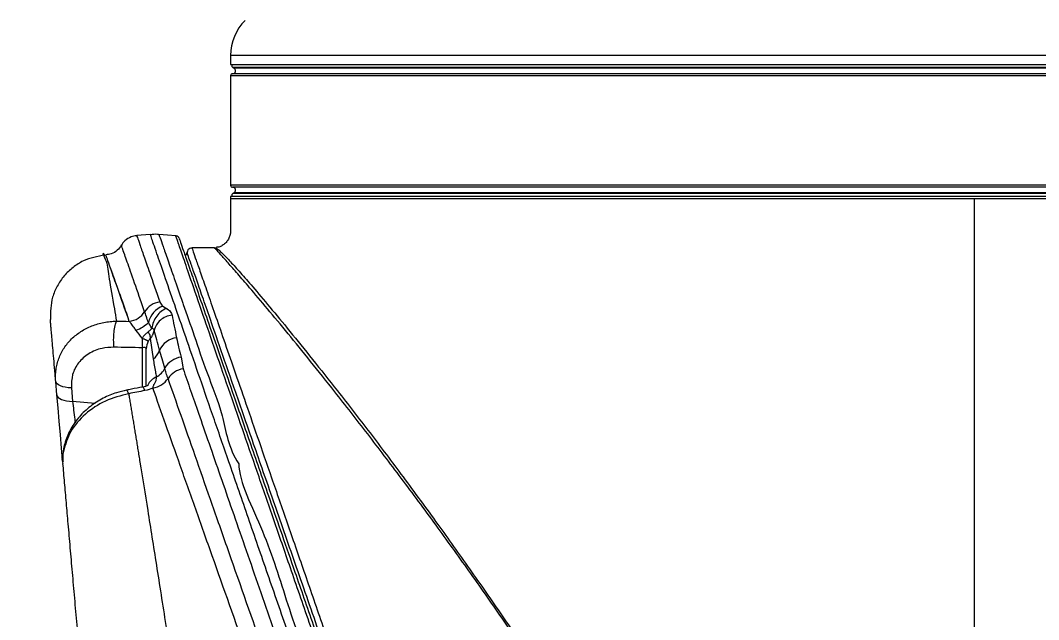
# Model space of a CAD drawing. Header units: millimetres. Extents: x 24 to 205, y 5 to 275.
# Drawn here: x 100.61 to 110.88, y 122.35 to 128.4 of the extents above; entities that cross this region are included whole.
import ezdxf

# ---------------------------------------------------------------- set-up
doc = ezdxf.new("R2010")
doc.units = ezdxf.units.MM
doc.styles.add('SLDTEXTSTYLE0', font='TXT', dxfattribs={"width": 0.75})
doc.dimstyles.new('SLDDIMSTYLE0', dxfattribs={"dimtxt": 3.5, "dimasz": 3.302, "dimexe": 0, "dimexo": 0.0625, "dimgap": 0.875, "dimtad": 1, "dimdec": 0, "dimlfac": 10, "dimrnd": 1e-09, "dimzin": 12, "dimdsep": 46, "dimtxsty": 'SLDTEXTSTYLE0', "dimsah": 1, "dimcen": 0.09, "dimadec": 0, "dimazin": 3, "dimtfac": 1, "dimtdec": 0, "dimtmove": 0, "dimatfit": 0, "dimfxl": 1, "dimfrac": 2, "dimtolj": 1, "dimtzin": 12, "dimarcsym": 0})
doc.dimstyles.new('SLDDIMSTYLE1', dxfattribs={"dimtxt": 3.5, "dimasz": 3.302, "dimexe": 0, "dimexo": 0.0625, "dimgap": 0.875, "dimtad": 1, "dimdec": 0, "dimlfac": 10, "dimrnd": 1e-09, "dimzin": 12, "dimdsep": 46, "dimtxsty": 'SLDTEXTSTYLE0', "dimsah": 1, "dimcen": 0.09, "dimadec": 0, "dimazin": 3, "dimtfac": 1, "dimtofl": 0, "dimtmove": 0, "dimatfit": 3, "dimfxl": 1, "dimfrac": 2, "dimtolj": 1, "dimtzin": 12, "dimarcsym": 0})

# ---------------------------------------------------------------- blocks, each defined once
blk = doc.blocks.new('_D_3')
at = {"color": 7, "linetype": 'Continuous', "lineweight": 0}
for p, q in [((96.663, 248.981), (63.763, 248.981)), ((64.763, 248.981), (64.763, 118.603)), ((109.707, 118.603), (63.763, 118.603))]:
    blk.add_line(p, q, dxfattribs=at)
for points in [[(64.763, 248.981), (64.255, 245.679), (65.271, 245.679)], [(64.763, 118.603), (65.271, 121.905), (64.255, 121.905)]]:
    blk.add_solid(points, dxfattribs=at)
at = {"color": 7, "linetype": 'Continuous', "lineweight": 0, "insert": (60.251, 175.461), "char_height": 3.5, "attachment_point": 1, "rotation": 90, "style": 'SLDTEXTSTYLE0'}
blk.add_mtext('1304', dxfattribs=at)
blk = doc.blocks.new('_D_4')
at = {"color": 7, "linetype": 'Continuous', "lineweight": 0}
for p, q in [((94.255, 118.603), (94.255, 124.953)), ((118.833, 118.603), (93.255, 118.603)), ((94.255, 118.603), (94.255, 100.553)), ((117.333, 100.553), (93.255, 100.553)), ((94.255, 100.553), (94.255, 94.203))]:
    blk.add_line(p, q, dxfattribs=at)
for points in [[(94.255, 118.603), (94.763, 121.905), (93.747, 121.905)], [(94.255, 100.553), (93.747, 97.251), (94.763, 97.251)]]:
    blk.add_solid(points, dxfattribs=at)
at = {"color": 7, "linetype": 'Continuous', "lineweight": 0, "insert": (89.744, 106.527), "char_height": 3.5, "attachment_point": 1, "rotation": 90, "style": 'SLDTEXTSTYLE0'}
blk.add_mtext('181', dxfattribs=at)
blk = doc.blocks.new('_D_6')
at = {"color": 7, "linetype": 'Continuous', "lineweight": 0}
for p, q in [((109.669, 179.863), (84.939, 179.863)), ((85.939, 179.863), (85.939, 118.603)), ((109.707, 118.603), (84.939, 118.603))]:
    blk.add_line(p, q, dxfattribs=at)
for points in [[(85.939, 179.863), (85.431, 176.561), (86.447, 176.561)], [(85.939, 118.603), (86.447, 121.905), (85.431, 121.905)]]:
    blk.add_solid(points, dxfattribs=at)
at = {"color": 7, "linetype": 'Continuous', "lineweight": 0, "insert": (81.427, 145.195), "char_height": 3.5, "attachment_point": 1, "rotation": 90, "style": 'SLDTEXTSTYLE0'}
blk.add_mtext('613', dxfattribs=at)

msp = doc.modelspace()

# ---------------------------------------------------------------- linework, layer by layer
at = {"color": 7, "linetype": 'Continuous', "lineweight": 15}
for p, q in [((102.733, 128.0458), (102.733, 127.9529)), ((102.733, 127.9529), (117.733, 127.9529)), ((117.713, 127.8609), (102.753, 127.8609)), ((102.7594, 127.9219), (102.768, 127.9169)), ((102.733, 127.8409), (102.733, 126.7348)), ((102.733, 126.6229), (102.733, 126.6023)), ((110.233, 126.6229), (102.733, 126.6229)), ((117.713, 126.7148), (102.753, 126.7148)), ((102.768, 126.6588), (102.7594, 126.6538)), ((117.733, 126.6229), (110.233, 126.6229)), ((102.8247, 126.6029), (102.8247, 126.6029)), ((105.1842, 126.6029), (105.1857, 126.6029)), ((110.233, 126.6029), (110.233, 120.461)), ((101.4666, 126.0273), (101.466, 126.031)), ((102.5705, 126.1029), (102.3452, 126.1029)), ((102.0486, 125.5158), (102.0868, 125.4929)), ((101.9559, 124.9834), (101.9243, 125.1898)), ((101.883, 124.7097), (101.883, 125.0833)), ((102.2333, 125.0008), (102.2539, 124.8833)), ((100.9819, 124.6197), (100.9699, 124.7564)), ((101.1276, 124.6912), (101.1396, 124.5545)), ((101.1491, 122.708), (101.1491, 122.708))]:
    msp.add_line(p, q, dxfattribs=at)
at = {"color": 8, "linetype": 'Continuous', "lineweight": 15}
for p, q in [((110.233, 128.0458), (102.733, 128.0458)), ((117.733, 128.0458), (110.233, 128.0458)), ((117.7067, 127.9219), (102.7594, 127.9219)), ((117.698, 127.9169), (102.768, 127.9169)), ((117.733, 127.8409), (102.733, 127.8409)), ((117.733, 126.7348), (102.733, 126.7348)), ((117.7067, 126.6538), (102.7594, 126.6538)), ((117.698, 126.6588), (102.768, 126.6588)), ((101.8434, 124.6984), (101.8434, 125.0955)), ((101.3668, 124.534), (101.1396, 124.5545))]:
    msp.add_line(p, q, dxfattribs=at)
at = {"color": 7, "linetype": 'Continuous', "lineweight": 15, "flags": 128}
for points in [[(101.9241, 126.2394), (101.8329, 126.2314), (101.787, 126.2274)], [(102.182, 126.2242), (102.0955, 126.2318), (102.0091, 126.2394)], [(100.9819, 124.6197), (100.9858, 124.6066), (100.995, 124.5943), (101.0094, 124.5833), (101.0284, 124.5736), (101.0516, 124.5658), (101.0784, 124.5598), (101.108, 124.556), (101.1396, 124.5545)], [(101.0396, 123.9597), (101.0288, 124.0838), (101.0171, 124.2175), (101.0051, 124.3544), (100.9932, 124.49), (100.9819, 124.6197)]]:
    msp.add_lwpolyline(points, dxfattribs=at)
at = {"color": 8, "linetype": 'Continuous', "lineweight": 15, "flags": 128}
msp.add_lwpolyline([(101.8693, 124.6637), (101.8615, 124.6826), (101.8545, 124.6946), (101.8488, 124.6992), (101.8477, 124.6992)], dxfattribs=at)
at = {"color": 7, "linetype": 'Continuous', "lineweight": 15}
for centre, radius, start, end in [((103.233, 128.0458), 0.5, 135, 180), ((102.753, 127.8409), 0.02, 90, 180), ((102.7744, 127.9479), 0.03, 170.40593, 240), ((102.753, 127.8909), 0.03, 270, 60), ((102.753, 126.7348), 0.02, 180, 270), ((102.7744, 126.6279), 0.03, 120, 189.59407), ((102.753, 126.6848), 0.03, 300, 90), ((102.1775, 126.1845), 0.04, 19.01099, 79.60924), ((102.244, 126.0629), 0.05, 309.02907, 349.2428), ((102.3435, 126.0529), 0.05, 88.62276, 199.23088), ((102.0484, 125.3445), 0.2154, 97.74122, 147.69224), ((102.1362, 125.2927), 0.2397, 111.43043, 165.79208), ((101.6845, 125.5756), 0.2156, 277.19466, 327.49351), ((101.6804, 125.5691), 0.3118, 288.37194, 315.76555), ((102.6933, 125.1612), 0.8524, 177.97292, 184.42085), ((102.21, 124.9879), 0.2099, 95.98324, 156.7733), ((102.0443, 125.0828), 0.1613, 150.79103, 179.84578), ((101.8307, 125.1364), 0.1977, 309.28865, 340.5775), ((102.2621, 124.7828), 0.2199, 97.52821, 150.53757), ((101.8827, 124.9829), 0.2092, 299.83465, 333.93753), ((102.2947, 124.6541), 0.2328, 100.08379, 145.63899), ((101.9108, 124.9184), 0.2332, 279.50948, 325.27776)]:
    msp.add_arc(centre, radius, start, end, dxfattribs=at)
at = {"color": 8, "linetype": 'Continuous', "lineweight": 15}
msp.add_arc((102.0566, 124.6371), 0.1785, 112.99392, 153.44673, dxfattribs=at)
at = {"color": 7, "linetype": 'Continuous', "lineweight": 15}
for points, knots in [([(102.733, 126.6029), (102.7331, 126.5384), (102.7333, 126.443), (102.7325, 126.3191), (102.7345, 126.2435), (102.7122, 126.1909), (102.6885, 126.1579), (102.6585, 126.1323), (102.6245, 126.1118), (102.5987, 126.1095), (102.586, 126.1084)], [0, 0, 0, 0, 0.3383345, 0.5002504, 0.654466, 0.726618, 0.7967156, 0.8655619, 0.9338172, 1, 1, 1, 1]), ([(101.7872, 126.2254), (101.7674, 126.2229), (101.7232, 126.2171), (101.6703, 126.1796), (101.6393, 126.1471), (101.6315, 126.1293), (101.6314, 126.1291)], [0, 0, 0, 0, 0.3106423, 0.69422979, 0.99666693, 1, 1, 1, 1]), ([(102.0097, 126.2367), (102.0052, 126.2376), (101.9766, 126.243), (101.9474, 126.2385), (101.9229, 126.2347)], [0, 0, 0, 0, 0.158435, 1, 1, 1, 1]), ([(102.0102, 126.2393), (102.0126, 126.2325), (102.0169, 126.2199), (102.0498, 126.1256), (102.0969, 125.9903), (102.1621, 125.8022), (102.2203, 125.6362), (102.2874, 125.4444), (102.3658, 125.2237), (102.4886, 124.8466), (102.6671, 124.4202), (102.7086, 124.0856), (102.8157, 123.9249), (102.8157, 123.9249)], [0, 0, 0, 0, 0.1195534, 0.2201099, 0.3214052, 0.425024, 0.5294433, 0.5379662, 0.6509551, 0.7649276, 0.881948, 0.9999989, 1, 1, 1, 1]), ([(101.6312, 126.1294), (101.6187, 126.112), (101.5922, 126.075), (101.5355, 126.0403), (101.4933, 126.0362), (101.4752, 126.0345)], [0, 0, 0, 0, 0.3372054, 0.7148544, 1, 1, 1, 1]), ([(102.2184, 126.1886), (102.2173, 126.1916), (102.2129, 126.2044), (102.2274, 126.1626), (102.2556, 126.081), (102.3025, 125.946), (102.3649, 125.7659), (102.4429, 125.541), (102.5355, 125.2738), (102.643, 124.9637), (102.7748, 124.5834), (102.9347, 124.1222), (103.1392, 123.5324), (103.3518, 122.919), (103.5659, 122.3014), (103.7607, 121.7396), (103.9642, 121.1525), (104.176, 120.5416), (104.3946, 119.911), (104.6193, 119.2628), (104.8481, 118.6028), (105.0784, 117.9386), (105.3075, 117.2776), (105.5351, 116.6212), (105.7605, 115.9711), (105.9779, 115.3438), (106.1849, 114.7467), (106.3813, 114.1803), (106.5687, 113.6396), (106.7398, 113.146), (106.8934, 112.7031), (107.0292, 112.3112), (107.1507, 111.9609), (107.2611, 111.6424), (107.3549, 111.3719), (107.4193, 111.186), (107.4556, 111.0813), (107.4719, 111.0343), (107.4709, 111.0373), (107.4705, 111.0383)], [0, 0, 0, 0, 0.00783633, 0.0323795, 0.05710145, 0.08199844, 0.10707529, 0.13165828, 0.15641215, 0.18133379, 0.20642157, 0.23809598, 0.27009647, 0.30901109, 0.33563483, 0.36243094, 0.38949046, 0.41690588, 0.44476051, 0.47279771, 0.50141164, 0.5302257, 0.55882315, 0.58761722, 0.61704366, 0.6466954, 0.67503982, 0.70359103, 0.73281349, 0.76227922, 0.78940643, 0.81696047, 0.84473347, 0.87296592, 0.90593529, 0.93932219, 0.9637652, 0.98838002, 1, 1, 1, 1]), ([(101.466, 126.031), (101.391, 126.017), (101.2756, 125.9954), (101.1417, 125.909), (101.0517, 125.8235), (100.9821, 125.7206), (100.919, 125.5742), (100.9168, 125.4569), (100.9153, 125.3806)], [0, 0, 0, 0, 0.2393361, 0.3682827, 0.4999998, 0.631717, 0.7606634, 1, 1, 1, 1]), ([(105.6721, 116.3269), (105.614, 116.4945), (105.4977, 116.8298), (105.2804, 117.4564), (105.02, 118.2072), (104.7181, 119.0776), (104.4224, 119.9297), (104.1367, 120.7529), (103.8636, 121.5396), (103.6064, 122.2803), (103.3679, 122.9669), (103.1497, 123.595), (102.9537, 124.1593), (102.7819, 124.6535), (102.6348, 125.0768), (102.5219, 125.4015), (102.4386, 125.6411), (102.3787, 125.8136), (102.3337, 125.9427), (102.3057, 126.0235), (102.293, 126.0599), (102.2949, 126.0544), (102.2953, 126.0532)], [0, 0, 0, 0, 0.0382056, 0.0764115, 0.1398877, 0.2035585, 0.2670346, 0.3276963, 0.3885294, 0.4491817, 0.5067562, 0.5644889, 0.62205, 0.6767115, 0.7315238, 0.7861734, 0.8267038, 0.8672334, 0.9077735, 0.948313, 0.9888567, 1, 1, 1, 1]), ([(102.5869, 126.103), (102.5845, 126.1023), (102.5791, 126.1009), (102.5735, 126.1017), (102.5704, 126.1022)], [0, 0, 0, 0, 0.4345317, 1, 1, 1, 1]), ([(101.5168, 125.9133), (101.5296, 125.8771), (101.5592, 125.7932), (101.6245, 125.608), (101.6809, 125.4482), (101.7011, 125.3911)], [0, 0, 0, 0, 0.3273299, 0.759571, 1, 1, 1, 1]), ([(102.0868, 125.4929), (102.0683, 125.4859), (102.0501, 125.4754), (102.0164, 125.4489), (102.0009, 125.4328), (101.9744, 125.3967), (101.9634, 125.3768), (101.947, 125.3352), (101.9417, 125.3137), (101.9395, 125.2925)], [0, 0, 0, 0, 0.25, 0.25, 0.5, 0.5, 0.75, 0.75, 1, 1, 1, 1]), ([(102.0194, 125.558), (102.0197, 125.5571), (102.0249, 125.5425), (102.0372, 125.5287), (102.0486, 125.5158)], [0, 0, 0, 0, 0.062169, 1, 1, 1, 1]), ([(102.0868, 125.4929), (102.0896, 125.4912), (102.1093, 125.4791), (102.1296, 125.4588), (102.1396, 125.4368), (102.1419, 125.4276), (102.1424, 125.4253), (102.1425, 125.4247), (102.1425, 125.4246)], [0, 0, 0, 0, 0.0909767, 0.6379918, 0.9103286, 0.9783152, 0.9953075, 1, 1, 1, 1]), ([(101.9038, 125.3515), (101.8966, 125.372), (101.8806, 125.4175), (101.8714, 125.4447), (101.8663, 125.4597)], [0, 0, 0, 0, 0.44995019, 1, 1, 1, 1]), ([(102.1425, 125.4246), (102.0991, 125.4194), (102.0572, 125.4011), (101.9931, 125.3456), (101.9711, 125.3087), (101.9637, 125.27)], [0, 0, 0, 0, 0.5, 0.5, 1, 1, 1, 1]), ([(100.9699, 124.7564), (100.9692, 124.7649), (100.9677, 124.7817), (100.9656, 124.8064), (100.9602, 124.868), (100.9521, 124.9601), (100.9424, 125.0709), (100.9342, 125.1653), (100.9286, 125.2288), (100.925, 125.2704), (100.9227, 125.2963), (100.9207, 125.3189), (100.9191, 125.3379), (100.9177, 125.3535), (100.9166, 125.3656), (100.9159, 125.3742), (100.9154, 125.3796), (100.9154, 125.3803), (100.9153, 125.3806)], [0, 0, 0, 0, 0.0208298, 0.0416652, 0.0625081, 0.1796315, 0.2965533, 0.4136087, 0.5311318, 0.5835911, 0.6358898, 0.6880576, 0.7401244, 0.7921202, 0.8440754, 0.8960203, 0.947985, 1, 1, 1, 1]), ([(100.9699, 124.7564), (100.9691, 124.7662), (100.9685, 124.7763), (100.9678, 124.7961), (100.9678, 124.8059), (100.9685, 124.8353), (100.97, 124.8548), (100.9752, 124.8934), (100.9789, 124.9126), (100.9884, 124.9507), (100.9943, 124.9696), (101.0149, 125.0245), (101.0325, 125.0593), (101.0649, 125.1088), (101.0767, 125.1249), (101.1019, 125.1556), (101.1154, 125.1703), (101.1579, 125.2121), (101.1895, 125.2373), (101.2585, 125.2818), (101.2951, 125.3005), (101.3528, 125.3234), (101.3726, 125.3302), (101.4131, 125.3421), (101.4338, 125.3471), (101.4756, 125.3553), (101.4966, 125.3584), (101.5286, 125.3617), (101.5393, 125.3626), (101.5608, 125.3639), (101.5717, 125.3643), (101.5824, 125.3645)], [0, 0, 0, 0, 0.03125, 0.03125, 0.0625, 0.0625, 0.125, 0.125, 0.1875, 0.1875, 0.25, 0.25, 0.375, 0.375, 0.4375, 0.4375, 0.5, 0.5, 0.625, 0.625, 0.75, 0.75, 0.8125, 0.8125, 0.875, 0.875, 0.9375, 0.9375, 0.96875, 0.96875, 1, 1, 1, 1]), ([(101.5566, 125.101), (101.5546, 125.1246), (101.5537, 125.1503), (101.5542, 125.2021), (101.5556, 125.2282), (101.5603, 125.2769), (101.5638, 125.2994), (101.5721, 125.3377), (101.5771, 125.3534), (101.5824, 125.3645)], [0, 0, 0, 0, 0.25, 0.25, 0.5, 0.5, 0.75, 0.75, 1, 1, 1, 1]), ([(101.7787, 125.2731), (101.7702, 125.2846), (101.7482, 125.3143), (101.7294, 125.3448), (101.715, 125.3583), (101.7115, 125.3617)], [0, 0, 0, 0, 0.3228242, 0.8335021, 1, 1, 1, 1]), ([(101.9395, 125.2925), (101.9395, 125.2924), (101.9394, 125.2923), (101.936, 125.288), (101.9323, 125.2838), (101.9264, 125.2777), (101.9245, 125.2757), (101.9205, 125.2717), (101.9184, 125.2697), (101.9119, 125.2637), (101.9074, 125.2597), (101.9027, 125.2557)], [0.65098899, 0.65098899, 0.65098899, 0.65098899, 0.65414299, 0.65414299, 0.77570055, 0.77570055, 0.83177541, 0.83177541, 0.88785028, 0.88785028, 1, 1, 1, 1]), ([(101.9396, 125.2925), (101.9395, 125.2925), (101.9254, 125.312), (101.9146, 125.3317), (101.9038, 125.3515)], [0, 0, 0, 0, 0.00028058, 1, 1, 1, 1]), ([(101.9598, 125.2782), (101.9598, 125.2782), (101.9598, 125.2785), (101.9542, 125.2842), (101.9494, 125.2883), (101.9406, 125.292), (101.9395, 125.2925), (101.9395, 125.2925)], [0, 0, 0, 0, 0.0001104, 0.0849231, 0.869317, 0.9998804, 1, 1, 1, 1]), ([(101.9027, 125.2557), (101.9006, 125.2539), (101.8973, 125.2512), (101.8904, 125.2457), (101.8825, 125.239), (101.8728, 125.2305), (101.8634, 125.2216), (101.8547, 125.2121), (101.8469, 125.2019), (101.8432, 125.1947), (101.8414, 125.1913)], [0, 0, 0, 0, 0.1017681, 0.1566418, 0.3178914, 0.4605553, 0.5926117, 0.7429412, 0.8779105, 1, 1, 1, 1]), ([(101.9035, 125.1615), (101.9028, 125.162), (101.9013, 125.1628), (101.898, 125.1646), (101.8939, 125.1667), (101.8889, 125.1693), (101.8824, 125.1724), (101.8741, 125.1763), (101.8641, 125.181), (101.8531, 125.186), (101.8453, 125.1896), (101.8414, 125.1913)], [0, 0, 0, 0, 0.1057934, 0.2070335, 0.3062038, 0.4030811, 0.5000958, 0.6230071, 0.7500078, 0.8735237, 1, 1, 1, 1]), ([(101.9243, 125.1898), (101.9244, 125.191), (101.9245, 125.1921), (101.9247, 125.1944), (101.9248, 125.1979), (101.9243, 125.2065), (101.9226, 125.2144), (101.9172, 125.2311), (101.911, 125.2432), (101.9027, 125.2557)], [0, 0, 0, 0, 0.0625, 0.0625, 0.125, 0.25, 0.5, 0.5, 1, 1, 1, 1]), ([(101.9243, 125.1898), (101.9237, 125.1894), (101.9226, 125.1885), (101.9206, 125.1865), (101.9177, 125.1832), (101.9135, 125.1778), (101.9084, 125.1701), (101.9052, 125.1645), (101.9035, 125.1615)], [0, 0, 0, 0, 0.0712628, 0.1566398, 0.2574714, 0.4653115, 0.7228176, 1, 1, 1, 1]), ([(101.9243, 125.1898), (101.9266, 125.1926), (101.9313, 125.1982), (101.9378, 125.2071), (101.9437, 125.2165), (101.9506, 125.2292), (101.9578, 125.2463), (101.962, 125.2611), (101.9636, 125.2694), (101.9637, 125.27)], [0, 0, 0, 0, 0.1194524, 0.2405465, 0.3632858, 0.4876724, 0.7184912, 0.9786171, 1, 1, 1, 1]), ([(101.9637, 125.27), (101.9637, 125.27), (101.9637, 125.27), (101.9636, 125.2703), (101.9634, 125.2711), (101.9623, 125.2739), (101.9622, 125.277), (101.9598, 125.2782), (101.9598, 125.2782)], [0, 0, 0, 0, 0.0002626, 0.0146783, 0.0729527, 0.3027615, 0.9997046, 1, 1, 1, 1]), ([(101.5566, 125.101), (101.5161, 125.099), (101.425, 125.0944), (101.2982, 125.0411), (101.1948, 124.9487), (101.1301, 124.8278), (101.1284, 124.7367), (101.1276, 124.6912)], [0, 0, 0, 0, 0.17054544, 0.38420539, 0.59111489, 0.79552258, 1, 1, 1, 1]), ([(101.883, 125.0833), (101.883, 125.0904), (101.8788, 125.0953), (101.8641, 125.0992), (101.8542, 125.0983), (101.8434, 125.0955)], [0, 0, 0, 0, 0.5, 0.5, 1, 1, 1, 1]), ([(101.9868, 124.8014), (101.9837, 124.8189), (101.9724, 124.8823), (101.9628, 124.9409), (101.9559, 124.9834)], [0, 0, 0, 0, 0.2755494, 1, 1, 1, 1]), ([(102.1025, 124.7855), (102.0989, 124.7957), (102.0956, 124.8051), (102.0895, 124.8228), (102.0868, 124.8311), (102.0819, 124.8473), (102.0799, 124.8554), (102.0757, 124.8726), (102.0735, 124.8816), (102.0707, 124.891)], [0, 0, 0, 0, 0.25, 0.25, 0.5, 0.5, 0.75, 0.75, 1, 1, 1, 1]), ([(102.2539, 124.8833), (102.3043, 124.7382), (102.4181, 124.4109), (102.6257, 123.813), (102.8708, 123.1068), (103.1381, 122.3365), (103.4239, 121.5122), (103.7239, 120.6459), (104.0327, 119.7539), (104.3465, 118.847), (104.6606, 117.938), (104.9575, 117.0789), (105.1446, 116.5372), (105.2308, 116.2876)], [0, 0, 0, 0, 0.0739618, 0.1668525, 0.2600932, 0.3530232, 0.4473518, 0.5420075, 0.6363627, 0.7306213, 0.8251855, 0.9194489, 1, 1, 1, 1]), ([(101.9493, 124.6883), (101.9509, 124.6993), (101.9536, 124.7088), (101.9615, 124.7267), (101.9666, 124.7353), (101.9763, 124.753), (101.9808, 124.7622), (101.9865, 124.7813), (101.9878, 124.7912), (101.9868, 124.8014)], [0, 0, 0, 0, 0.25, 0.25, 0.5, 0.5, 0.75, 0.75, 1, 1, 1, 1]), ([(105.0862, 116.27), (105.0192, 116.4611), (104.9514, 116.6545), (104.815, 117.0436), (104.7465, 117.2393), (104.6085, 117.633), (104.5391, 117.831), (104.4345, 118.1297), (104.3995, 118.2296), (104.3297, 118.4286), (104.2949, 118.5279), (104.1213, 119.0233), (103.9836, 119.4164), (103.7786, 120.0013), (103.7106, 120.1955), (103.609, 120.4855), (103.5752, 120.582), (103.5077, 120.7745), (103.474, 120.8706), (103.3076, 121.3458), (103.179, 121.7126), (102.9312, 122.4199), (102.8119, 122.7604), (102.6688, 123.1689), (102.6405, 123.2498), (102.5849, 123.4084), (102.5576, 123.4863), (102.4773, 123.7157), (102.4257, 123.863), (102.2768, 124.2879), (102.1855, 124.5485), (102.1025, 124.7855)], [0, 0, 0, 0, 0.0625, 0.0625, 0.125, 0.125, 0.1875, 0.1875, 0.21875, 0.21875, 0.25, 0.25, 0.375, 0.375, 0.4375, 0.4375, 0.46875, 0.46875, 0.5, 0.5, 0.625, 0.625, 0.75, 0.75, 0.78125, 0.78125, 0.8125, 0.8125, 0.875, 0.875, 1, 1, 1, 1]), ([(101.1276, 124.6912), (101.0845, 124.6918), (101.0447, 124.6987), (100.9881, 124.7221), (100.9715, 124.7386), (100.9699, 124.7564)], [0, 0, 0, 0, 0.5, 0.5, 1, 1, 1, 1]), ([(101.8477, 124.6992), (101.8094, 124.6919), (101.7547, 124.6816), (101.7001, 124.6711), (101.6837, 124.6679)], [0, 0, 0, 0, 0.70033247, 1, 1, 1, 1]), ([(101.9039, 124.7203), (101.9039, 124.7203), (101.9039, 124.7201), (101.8926, 124.713), (101.8739, 124.7057), (101.8575, 124.7006), (101.8481, 124.6993), (101.8478, 124.6993)], [0, 0, 0, 0, 0.2114055, 0.4743122, 0.7268081, 0.9921442, 1, 1, 1, 1]), ([(104.9398, 116.2543), (104.9063, 116.3485), (104.8726, 116.4433), (104.8048, 116.6339), (104.7707, 116.7296), (104.6685, 117.0171), (104.6002, 117.2094), (104.3944, 117.7881), (104.2564, 118.1765), (104.0481, 118.763), (103.9784, 118.9591), (103.8736, 119.2544), (103.8387, 119.3528), (103.7693, 119.5483), (103.7348, 119.6456), (103.5629, 120.1302), (103.4279, 120.511), (103.2291, 121.0717), (103.1635, 121.2568), (103.066, 121.5319), (103.0336, 121.6232), (102.9695, 121.8043), (102.9378, 121.8937), (102.7811, 122.3361), (102.6616, 122.6738), (102.491, 123.1562), (102.4355, 123.3129), (102.3277, 123.6179), (102.2751, 123.7664), (102.1245, 124.1924), (102.0326, 124.4525), (101.9493, 124.6883)], [0, 0, 0, 0, 0.03125, 0.03125, 0.0625, 0.0625, 0.125, 0.125, 0.25, 0.25, 0.3125, 0.3125, 0.34375, 0.34375, 0.375, 0.375, 0.5, 0.5, 0.5625, 0.5625, 0.59375, 0.59375, 0.625, 0.625, 0.75, 0.75, 0.8125, 0.8125, 0.875, 0.875, 1, 1, 1, 1]), ([(101.7057, 124.6318), (101.7057, 124.6318), (101.626, 124.6119), (101.4641, 124.5695), (101.2602, 124.4312), (101.1054, 124.2534), (101.056, 124.0774), (101.0225, 123.9673), (101.0425, 123.9274), (101.0425, 123.9274)], [0, 0, 0, 0, 0.0000054, 0.2162862, 0.432104, 0.6488154, 0.8658159, 0.9999933, 1, 1, 1, 1]), ([(101.6837, 124.6661), (101.6497, 124.659), (101.5682, 124.6421), (101.4433, 124.588), (101.3155, 124.5069), (101.2045, 124.4022), (101.1173, 124.2801), (101.0609, 124.1464), (101.0378, 124.0306), (101.0421, 123.9673), (101.0434, 123.9488)], [0, 0, 0, 0, 0.0960863, 0.229882, 0.3713994, 0.5143553, 0.6571445, 0.8000104, 0.9416075, 1, 1, 1, 1]), ([(101.7054, 124.6319), (101.7083, 124.6145), (101.7141, 124.5796), (101.7229, 124.5262), (101.7318, 124.4719), (101.7409, 124.4167), (101.7502, 124.3606), (101.7595, 124.3036), (101.769, 124.2457), (101.7786, 124.1868), (101.7884, 124.1271), (101.7983, 124.0665), (101.8083, 124.005), (101.8402, 123.8084), (101.8973, 123.4533), (101.9847, 122.9028), (102.0803, 122.293), (102.1539, 121.8186), (102.2007, 121.5136), (102.2187, 121.3959), (102.2373, 121.2744), (102.2563, 121.149), (102.2759, 121.0197), (102.296, 120.8865), (102.3167, 120.7495), (102.3379, 120.6085), (102.3597, 120.4637), (102.382, 120.315), (102.4048, 120.1625), (102.4282, 120.0062), (102.4521, 119.8461), (102.4765, 119.6822), (102.5014, 119.5147), (102.5268, 119.3436), (102.5438, 119.2282), (102.5524, 119.17)], [0, 0, 0, 0, 0.0136969, 0.0274136, 0.0411499, 0.054906, 0.0686816, 0.0824769, 0.0962918, 0.1101263, 0.1239804, 0.1378541, 0.1517475, 0.1656604, 0.2694213, 0.3771705, 0.4888876, 0.6045351, 0.623772, 0.6435144, 0.6637616, 0.6845131, 0.7057687, 0.7275284, 0.7497918, 0.7725586, 0.7958282, 0.8196002, 0.8438738, 0.8686483, 0.8939227, 0.9196961, 0.9459675, 0.9727358, 1, 1, 1, 1]), ([(101.4626, 119.1251), (101.4604, 119.1507), (101.4559, 119.2018), (101.4492, 119.2784), (101.4425, 119.355), (101.4358, 119.4316), (101.4291, 119.5082), (101.4224, 119.5847), (101.4157, 119.6613), (101.409, 119.7378), (101.4023, 119.8143), (101.3956, 119.8907), (101.3822, 120.0437), (101.3623, 120.2721), (101.3359, 120.5736), (101.3098, 120.8713), (101.2754, 121.2653), (101.2331, 121.7483), (101.1925, 122.2125), (101.1613, 122.5696), (101.1385, 122.8298), (101.1166, 123.0799), (101.0994, 123.2768), (101.0863, 123.4259), (101.0771, 123.5312), (101.0681, 123.6341), (101.0593, 123.7345), (101.0508, 123.8326), (101.0452, 123.8959), (101.0424, 123.9276)], [0, 0, 0, 0, 0.0140709, 0.0281382, 0.042204, 0.0562706, 0.07034, 0.0844145, 0.0984962, 0.1125871, 0.1266896, 0.1408057, 0.1549376, 0.2115437, 0.2679281, 0.3242277, 0.3805799, 0.4947039, 0.6091941, 0.6672322, 0.7249267, 0.7824252, 0.8398768, 0.8665676, 0.8932369, 0.9198998, 0.9465712, 0.9732663, 1, 1, 1, 1]), ([(102.8157, 123.9249), (102.8157, 123.9249), (102.8157, 123.743), (103.0872, 123.2392), (103.298, 122.5175), (103.5869, 121.7124), (103.8796, 120.863), (104.1896, 119.9719), (104.501, 119.074), (104.811, 118.1804), (105.1154, 117.3023), (105.409, 116.4552), (105.6882, 115.6493), (105.9504, 114.8909), (106.1738, 114.2488), (106.3564, 113.7117), (106.4593, 113.4259), (106.5076, 113.2811), (106.5076, 113.2811)], [0, 0, 0, 0, 0.0000004, 0.0751932, 0.1506364, 0.2258381, 0.3039933, 0.3824114, 0.4605796, 0.536117, 0.611883, 0.6874213, 0.7587509, 0.8302806, 0.9016031, 0.9508015, 0.9999995, 1, 1, 1, 1])]:
    msp.add_open_spline(points, degree=3, knots=knots, dxfattribs=at)
at = {"color": 8, "linetype": 'Continuous', "lineweight": 15}
for points, knots in [([(102.7432, 126.6029), (102.741, 126.6029), (102.7342, 126.6029), (102.7885, 126.6029), (102.8247, 126.6029)], [0, 0, 0, 0, 0.33325939, 1, 1, 1, 1]), ([(101.7872, 126.2255), (101.7883, 126.2224), (101.7907, 126.2158), (101.815, 126.1457), (101.856, 126.0276), (101.9196, 125.8448), (101.9832, 125.662), (102.0194, 125.558)], [0, 0, 0, 0, 0.1713247, 0.3593349, 0.5514804, 0.7450241, 1, 1, 1, 1]), ([(107.2199, 110.9677), (107.2183, 110.9724), (107.215, 110.9818), (107.189, 111.0563), (107.148, 111.1751), (107.0898, 111.3412), (107.0166, 111.5517), (106.9285, 111.8044), (106.8259, 112.0996), (106.6989, 112.4643), (106.5442, 112.9089), (106.3456, 113.4797), (106.1379, 114.0768), (105.9278, 114.6813), (105.7358, 115.2337), (105.5348, 115.812), (105.3245, 116.4175), (105.1065, 117.0458), (104.8807, 117.6959), (104.6505, 118.3596), (104.4175, 119.0311), (104.1848, 119.703), (103.9521, 120.3737), (103.7213, 121.0399), (103.4976, 121.6855), (103.2846, 122.3025), (103.0807, 122.8899), (102.8861, 123.4528), (102.7078, 123.9684), (102.5474, 124.4326), (102.4046, 124.8446), (102.277, 125.2155), (102.1612, 125.551), (102.0614, 125.8377), (101.9804, 126.0733), (101.9312, 126.2157), (101.9255, 126.2322), (101.923, 126.2393)], [0, 0, 0, 0, 0.0243394, 0.0488773, 0.0735861, 0.0984728, 0.1227939, 0.1472819, 0.1719318, 0.1967449, 0.2280539, 0.2596782, 0.2980959, 0.3244844, 0.35104, 0.3779382, 0.4050099, 0.4328791, 0.4609313, 0.4895588, 0.5183856, 0.5472242, 0.5762661, 0.6059527, 0.6358657, 0.6645653, 0.6934802, 0.723088, 0.7529439, 0.7803853, 0.8082675, 0.8363751, 0.8649563, 0.8973037, 0.9300423, 0.9699776, 1, 1, 1, 1]), ([(107.4363, 110.9853), (107.4366, 110.9842), (107.4378, 110.9807), (107.4218, 111.0272), (107.3856, 111.1322), (107.3209, 111.3198), (107.2284, 111.5881), (107.1198, 111.9031), (107.0008, 112.2483), (106.8639, 112.6455), (106.7098, 113.0923), (106.5404, 113.5836), (106.3561, 114.1184), (106.1576, 114.6939), (105.949, 115.299), (105.7331, 115.925), (105.5107, 116.5699), (105.2805, 117.2374), (105.0495, 117.9075), (104.8205, 118.5714), (104.5943, 119.2275), (104.3669, 119.8868), (104.1465, 120.5259), (103.9348, 121.1396), (103.733, 121.7246), (103.536, 122.296), (103.3506, 122.8336), (103.1775, 123.3352), (103.0178, 123.7983), (102.8679, 124.2327), (102.7213, 124.6579), (102.5815, 125.063), (102.445, 125.4589), (102.3356, 125.776), (102.2541, 126.0121), (102.202, 126.1631), (102.1771, 126.2353), (102.1829, 126.2187), (102.1838, 126.2161)], [0, 0, 0, 0, 0.0109192, 0.0357499, 0.0607604, 0.0937744, 0.1272064, 0.1543523, 0.1817166, 0.2097562, 0.238023, 0.2663763, 0.2949546, 0.3242213, 0.3537165, 0.3823243, 0.4111405, 0.4405999, 0.4702748, 0.4981468, 0.5262033, 0.5548384, 0.583672, 0.6102352, 0.6371353, 0.6642107, 0.6916443, 0.717069, 0.7426483, 0.768408, 0.7943416, 0.8250357, 0.8560347, 0.8937605, 0.9244084, 0.9553875, 0.9930799, 1, 1, 1, 1]), ([(101.8663, 125.4597), (101.8479, 125.5123), (101.7926, 125.6702), (101.7202, 125.8769), (101.665, 126.0343), (101.6389, 126.109), (101.6291, 126.1371), (101.6318, 126.1291), (101.6319, 126.1289)], [0, 0, 0, 0, 0.1246639, 0.3742808, 0.6270389, 0.8105626, 0.994083, 1, 1, 1, 1]), ([(101.466, 126.031), (101.466, 126.031), (101.4222, 126.0748), (101.4936, 125.9699), (101.5006, 125.8121), (101.5466, 125.5756), (101.5754, 125.4062), (101.5824, 125.3645)], [0, 0, 0, 0, 0.0000068, 0.3006089, 0.5998217, 0.9015569, 1, 1, 1, 1]), ([(101.7115, 125.3617), (101.6777, 125.4574), (101.6097, 125.6501), (101.5437, 125.8371), (101.5013, 125.9573), (101.4784, 126.0221), (101.4769, 126.0264), (101.4762, 126.0283)], [0, 0, 0, 0, 0.2335067, 0.4696194, 0.6544727, 0.8406275, 1, 1, 1, 1]), ([(102.3451, 126.098), (102.3447, 126.0994), (102.3427, 126.1052), (102.3553, 126.0687), (102.3833, 125.9877), (102.4281, 125.8585), (102.4879, 125.6858), (102.5624, 125.4708), (102.651, 125.2147), (102.7538, 124.918), (102.8705, 124.5807), (103.0015, 124.2023), (103.1455, 123.7859), (103.3027, 123.3314), (103.4715, 122.8431), (103.652, 122.3208), (103.8425, 121.7694), (104.0429, 121.1894), (104.2511, 120.5863), (104.4665, 119.9625), (104.6867, 119.3242), (104.9114, 118.6725), (105.1389, 118.0127), (105.3507, 117.3984), (105.5447, 116.835), (105.661, 116.4973), (105.7193, 116.3281)], [0, 0, 0, 0, 0.0122464, 0.0528371, 0.0931469, 0.1337334, 0.1740399, 0.2146159, 0.2549157, 0.2954743, 0.3368284, 0.3784489, 0.4209098, 0.463644, 0.5072167, 0.5510696, 0.5958217, 0.6408636, 0.6868008, 0.7330403, 0.7798659, 0.8270051, 0.8751308, 0.9235968, 0.961713, 1, 1, 1, 1]), ([(108.6873, 118.7253), (108.6585, 118.7215), (108.5593, 118.7084), (108.3882, 118.6937), (108.2168, 118.6941), (108.0347, 118.7173), (107.8456, 118.7845), (107.6646, 118.9608), (107.5209, 119.1607), (107.344, 119.4382), (107.0535, 119.9207), (106.6419, 120.5989), (106.1961, 121.2923), (105.8051, 121.8815), (105.4687, 122.3735), (105.134, 122.8499), (104.7939, 123.3227), (104.4515, 123.7854), (104.1091, 124.2366), (103.8038, 124.6282), (103.5367, 124.9633), (103.3084, 125.2448), (103.1007, 125.4949), (102.9325, 125.6936), (102.8018, 125.8454), (102.7036, 125.9576), (102.6299, 126.0404), (102.5959, 126.0769), (102.5828, 126.0905), (102.5791, 126.0942), (102.5764, 126.0969), (102.5744, 126.0989), (102.573, 126.1003), (102.5721, 126.1012), (102.571, 126.1023), (102.5702, 126.103), (102.5704, 126.1028), (102.5704, 126.1028)], [0, 0, 0, 0, 0.0063291, 0.0218284, 0.0374574, 0.0435772, 0.0618889, 0.0798953, 0.0977227, 0.1156884, 0.1518354, 0.2213189, 0.2914211, 0.3383938, 0.3855548, 0.4333092, 0.4812734, 0.5338281, 0.5867014, 0.6414236, 0.6851163, 0.7290637, 0.7738901, 0.8190633, 0.8546044, 0.8903599, 0.9268343, 0.9635758, 0.9692025, 0.9743477, 0.978941, 0.9829434, 0.9863524, 0.9891979, 0.9915336, 0.9992687, 1, 1, 1, 1]), ([(102.5867, 126.1041), (102.5867, 126.1041), (102.5858, 126.1048), (102.6032, 126.0925), (102.6536, 126.0457), (102.7293, 125.9667), (102.8295, 125.8561), (102.9608, 125.7055), (103.1261, 125.5103), (103.3288, 125.2651), (103.5568, 124.9821), (103.8268, 124.6425), (104.1317, 124.2477), (104.4711, 123.796), (104.8083, 123.3356), (105.1426, 122.866), (105.4722, 122.3923), (105.8084, 121.8962), (106.1679, 121.3496), (106.5501, 120.7531), (106.8767, 120.2184), (107.1959, 119.6897), (107.4239, 119.3005), (107.6615, 118.9647), (107.846, 118.7848), (108.0893, 118.6994), (108.3449, 118.6921), (108.5426, 118.7082), (108.6556, 118.7235), (108.683, 118.7273)], [0, 0, 0, 0, 0.0006567, 0.0363105, 0.0718023, 0.1075354, 0.1439906, 0.1806773, 0.2242828, 0.2682187, 0.3130974, 0.3582633, 0.4130089, 0.4655988, 0.5185187, 0.5655283, 0.6127419, 0.6605654, 0.708589, 0.7649478, 0.8216344, 0.8483749, 0.9014921, 0.9203794, 0.9383945, 0.9567097, 0.9750929, 0.9939571, 1, 1, 1, 1]), ([(101.7055, 124.6318), (101.7001, 124.6453), (101.6912, 124.6673), (101.6861, 124.6652), (101.6841, 124.6644)], [0, 0, 0, 0, 0.6086481, 1, 1, 1, 1]), ([(101.1396, 124.5545), (101.1466, 124.4948), (101.155, 124.4238), (101.1637, 124.35), (101.1651, 124.3383)], [0, 0, 0, 0, 0.8402388, 1, 1, 1, 1])]:
    msp.add_open_spline(points, degree=3, knots=knots, dxfattribs=at)
at = {"color": 7, "linetype": 'Continuous', "lineweight": 15}
for points in [[(102.8247, 126.6029), (102.8597, 126.6029), (102.9048, 126.6029), (102.9597, 126.6029)], [(102.9597, 126.6029), (102.9599, 126.6029), (102.9602, 126.6029), (102.9604, 126.6029)], [(102.9604, 126.6029), (103.0774, 126.6029), (103.2388, 126.6029), (103.4419, 126.6029)], [(103.4419, 126.6029), (103.4455, 126.6029), (103.449, 126.6029), (103.4527, 126.6029)], [(103.4527, 126.6029), (103.6614, 126.6029), (103.9134, 126.6029), (104.2039, 126.6029)], [(104.2039, 126.6029), (104.3519, 126.6029), (104.5099, 126.6029), (104.6771, 126.6029)], [(104.6771, 126.6029), (104.6799, 126.6029), (104.6827, 126.6029), (104.6855, 126.6029)], [(104.6855, 126.6029), (104.8438, 126.6029), (105.0102, 126.6029), (105.1842, 126.6029)], [(105.1857, 126.6029), (105.3728, 126.6029), (105.5686, 126.6029), (105.7719, 126.6029)], [(105.7719, 126.6029), (105.7735, 126.6029), (105.775, 126.6029), (105.7766, 126.6029)], [(105.7766, 126.6029), (105.9666, 126.6029), (106.1633, 126.6029), (106.3658, 126.6029)], [(106.3658, 126.6029), (106.3667, 126.6029), (106.3677, 126.6029), (106.3686, 126.6029)], [(106.3686, 126.6029), (106.5859, 126.6029), (106.8097, 126.6029), (107.0391, 126.6029)], [(107.0391, 126.6029), (107.2526, 126.6029), (107.4709, 126.6029), (107.6929, 126.6029)], [(107.6929, 126.6029), (107.9328, 126.6029), (108.1771, 126.6029), (108.4245, 126.6029)], [(108.4245, 126.6029), (108.6535, 126.6029), (108.8851, 126.6029), (109.1185, 126.6029)], [(109.1185, 126.6029), (109.3705, 126.6029), (109.6244, 126.6029), (109.879, 126.6029)], [(109.879, 126.6029), (109.9969, 126.6029), (110.115, 126.6029), (110.233, 126.6029)], [(110.233, 126.6029), (110.3511, 126.6029), (110.4691, 126.6029), (110.5871, 126.6029)], [(110.5871, 126.6029), (110.8416, 126.6029), (111.0956, 126.6029), (111.3476, 126.6029)], [(102.1425, 125.4246), (102.1566, 125.3529), (102.1715, 125.2768), (102.1881, 125.1966)], [(101.5824, 125.3644), (101.6255, 125.3635), (101.6685, 125.3626), (101.7115, 125.3617)], [(101.8414, 125.1913), (101.8202, 125.2208), (101.7991, 125.2481), (101.7787, 125.2731)], [(102.0171, 125.0707), (101.9974, 125.1424), (101.9798, 125.2089), (101.9637, 125.27)], [(102.1881, 125.1966), (102.2012, 125.1337), (102.2162, 125.0684), (102.2333, 125.0008)], [(101.8434, 125.0955), (101.7478, 125.0974), (101.6522, 125.0992), (101.5566, 125.101)], [(102.0707, 124.891), (102.0507, 124.9539), (102.0328, 125.0137), (102.0171, 125.0707)], [(101.9493, 124.6883), (101.9246, 124.6775), (101.8979, 124.6692), (101.8693, 124.6637)], [(101.8693, 124.6637), (101.8147, 124.6531), (101.76, 124.6425), (101.7054, 124.6319)]]:
    msp.add_open_spline(points, degree=3, dxfattribs=at)

# ---------------------------------------------------------------- dimensions: what is measured, and where the dimension line sits
at = {"color": 7, "linetype": 'Continuous', "lineweight": 0}
for base, p1, p2, dimstyle, picture, middle in [((64.763, 118.6029), (97.663, 248.9813), (110.7072, 118.6029), 'SLDDIMSTYLE1', '_D_3', (64.763, 180.6334)), ((85.9388, 118.6029), (110.6688, 179.8629), (110.7072, 118.6029), 'SLDDIMSTYLE1', '_D_6', (85.9388, 149.0745)), ((94.2553609674, 100.5528581158), (119.8330133791, 118.6028581158), (118.3330133791, 100.5528581158), 'SLDDIMSTYLE0', '_D_4', (94.2553609674, 110.4065668921))]:
    dim = msp.add_linear_dim(base=base, p1=p1, p2=p2, angle=90, dimstyle=dimstyle, dxfattribs=at)
    dim.commit()
    dim.dimension.update_dxf_attribs({"geometry": picture, "text_midpoint": middle, "dimtype": 160})

doc.saveas('drawing.dxf')
